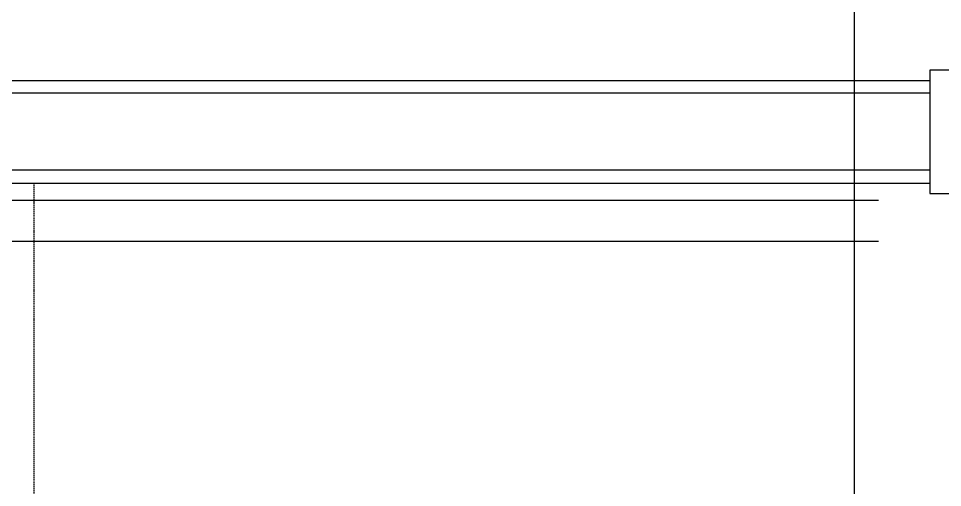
# Model space of a CAD drawing. Header units: millimetres. Extents: x 0 to 84100, y 0 to 59400.
# Drawn here: x 20850 to 21751, y 31358 to 31815 of the extents above; entities that cross this region are included whole.
import ezdxf

# ---------------------------------------------------------------- set-up
doc = ezdxf.new("R2010")
doc.units = ezdxf.units.MM
doc.header["$LTSCALE"] = 0.2
doc.linetypes.add('HIDDEN', pattern=[9.525, 6.35, -3.175])
doc.layers.get('Defpoints').update_dxf_attribs({"color": 5})
doc.layers.add('A_什器', color=9, linetype='HIDDEN')
doc.layers.add('A_建築', color=8, linetype='Continuous')

msp = doc.modelspace()

# ---------------------------------------------------------------- linework, layer by layer
at = {"layer": 'A_什器'}
msp.add_lwpolyline([(20864.8, 31655), (20864.8, 29405), (22914.8, 29405), (22914.8, 31655)], dxfattribs=at)
at = {"layer": 'A_建築'}
for p, q in [((20564.8, 31755), (21738.52, 31755)), ((20664.8, 31655), (21738.52, 31655))]:
    msp.add_line(p, q, dxfattribs=at)
at = {"layer": 'A_建築', "linetype": 'Continuous'}
for p, q in [((20763.52, 31638.5), (21688.52, 31638.5)), ((20763.52, 31598.5), (21688.52, 31598.5))]:
    msp.add_line(p, q, dxfattribs=at)
at = {"layer": 'A_建築'}
msp.add_lwpolyline([(21738.52, 31765), (21738.52, 31645), (21763.52, 31645), (21763.52, 31765)], close=True, dxfattribs=at)
at = {"layer": 'A_建築', "linetype": 'Continuous'}
for points in [[(21738.52, 31742.5), (20577.3, 31742.5), (20577.3, 29000)], [(21738.52, 31667.5), (20652.3, 31667.5), (20652.3, 29000)]]:
    msp.add_lwpolyline(points, dxfattribs=at)
at = {"layer": 'Defpoints'}
msp.add_lwpolyline([(14464.8, 32825), (21664.8, 32825), (21664.8, 22825), (14464.8, 22825)], close=True, dxfattribs=at)

doc.saveas('drawing.dxf')
